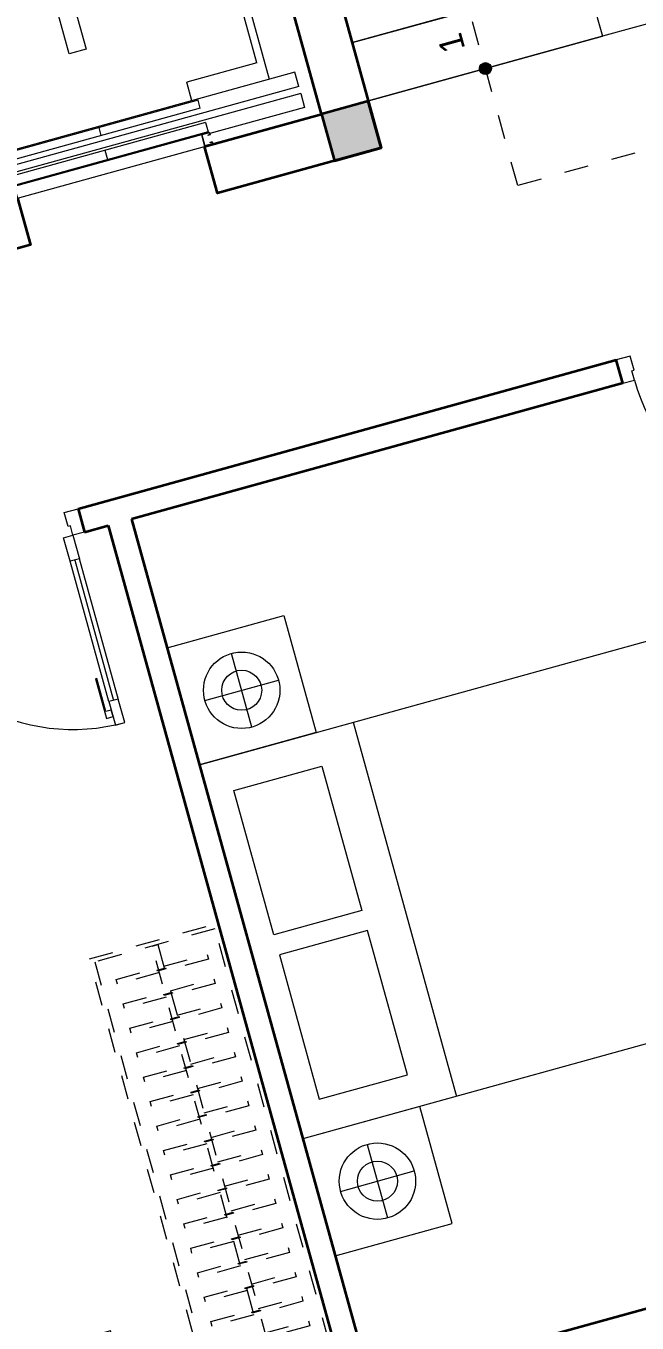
# Model space of a CAD drawing. Header units: metres. Extents: x 568332 to 569219, y 2065964 to 2066430.
# Drawn here: x 568554.31 to 568556.83, y 2066328.84 to 2066334.19 of the extents above; entities that cross this region are included whole.
import ezdxf

# ---------------------------------------------------------------- set-up
doc = ezdxf.new("R2010")
doc.units = ezdxf.units.M
for name, pattern in [('$AUDIT_BAD_LTYPE2', [0]), ('HIDDEN2', [0.1875, 0.125, -0.0625]), ('X-5M-G-MB PHONGNGU$0$HIDDEN2', [0.1875, 0.125, -0.0625])]:
    doc.linetypes.add(name, pattern=pattern)
doc.layers.get('0').update_dxf_attribs({"linetype": 'CONTINUOUS'})
for name, color, linetype, lineweight in [('-CONCRETE', 1, 'CONTINUOUS', 35), ('-DOOR', 137, 'CONTINUOUS', 9), ('-FURNITURE', 46, 'CONTINUOUS', 9), ('-HATCH', 8, 'CONTINUOUS', 5), ('-KH', 143, 'CONTINUOUS', 13), ('-LINE1', 7, 'CONTINUOUS', 18), ('-LINE2', 252, 'CONTINUOUS', 9), ('-TEXT', 7, 'CONTINUOUS', 15), ('-WALL', 4, 'CONTINUOUS', 35)]:
    doc.layers.add(name, color=color, linetype=linetype, lineweight=lineweight)
doc.styles.add('T1', font='', dxfattribs={"height": 200})
doc.styles.get('T1').set_extended_font_data('VNgeometric Light')

# ---------------------------------------------------------------- blocks, each defined once
blk = doc.blocks.new('G1600')
for p, q in [((137477.0741823114, -212827.2147267315), (139077.0741823114, -212827.2147267327)), ((137227.6935681712, -213391.7193460799), (137227.6935681718, -213076.8871672568)), ((139326.4547964507, -213391.7193460799), (139326.4547964501, -213076.8871672568)), ((137385.1096575831, -213234.3032566686), (137070.2774787599, -213234.3032566681)), ((139169.0387070388, -213234.3032566686), (139483.870885862, -213234.3032566681))]:
    blk.add_line(p, q)
blk.add_lwpolyline([(137477.074182311, -213484.2147267315), (137477.0741823123, -211484.2147267315), (139077.0741823123, -211484.2147267327), (139077.074182311, -213484.2147267327), (137477.074182311, -213484.2147267315)])
for points in [[(136977.074182316, -213484.2147267311), (136977.0741823163, -212984.3917867657), (137477.0741823113, -212984.3917867661), (137477.074182311, -213484.2147267315)], [(139577.0741823059, -213484.2147267331), (139577.0741823062, -212984.3917867677), (139077.0741823113, -212984.3917867673), (139077.074182311, -213484.2147267327)], [(137617.074182311, -213375.2147267316), (137617.0741823112, -212998.7147267316), (138234.5741823112, -212998.714726732), (138234.574182311, -213375.214726732)], [(138937.074182311, -213375.2147267325), (138937.0741823112, -212998.7147267325), (138319.5741823112, -212998.7147267321), (138319.574182311, -213375.2147267321)]]:
    blk.add_lwpolyline(points, close=True)
for centre, radius in [((137227.6935681715, -213234.3032566684), 157.4160894116067), ((139326.4547964504, -213234.3032566684), 157.4160894116067), ((137227.6935681715, -213234.3032566684), 82.41608941160666), ((139326.4547964504, -213234.3032566684), 82.41608941160666)]:
    blk.add_circle(centre, radius)
blk = doc.blocks.new('A$C8a974c9c')
for p, q in [((1750.087982669494, 2957.416116623174), (1750.087982669657, 2642.58393779996)), ((1592.671893257969, 2800.000027211493), (1907.504072081182, 2800.000027211652)), ((1342.999452652235, 2500.000027214177), (1342.999452652119, 700.000027214177)), ((1750.087982669345, 242.5839378051005), (1750.087982669549, 557.4161166283138)), ((1592.67189325784, 400.0000272168018), (1907.504072081053, 400.0000272166017))]:
    blk.add_line(p, q)
for points in [[(1999.999452652235, 3100.000027209127), (1500.176512686827, 3100.000027209127), (1500.176512686827, 2500.000027214177), (1999.999452652235, 2500.000027214177)], [(1890.999452652235, 2360.000027214177), (1514.499452652235, 2360.000027214177), (1514.499452652148, 1642.500027214177), (1890.999452652148, 1642.500027214177)], [(1890.99945265209, 840.000027214177), (1514.49945265209, 840.000027214177), (1514.499452652148, 1557.500027214177), (1890.999452652148, 1557.500027214177)], [(1999.999452652119, 100.0000272192265), (1500.17651268671, 100.0000272192265), (1500.17651268671, 700.000027214177), (1999.999452652119, 700.000027214177)]]:
    blk.add_lwpolyline(points, close=True)
blk.add_lwpolyline([(1999.999452652235, 2500.000027214177), (-0.0005473477649502456, 2500.000027214177), (-0.0005473478813655674, 700.000027214177), (1999.999452652119, 700.000027214177), (1999.999452652235, 2500.000027214177)])
for centre, radius in [((1750.087982669561, 2800.000027211581), 157.4160894116067), ((1750.087982669561, 2800.000027211581), 82.41608941160666), ((1750.087982669432, 400.0000272166926), 157.4160894116067), ((1750.087982669432, 400.0000272166926), 82.41608941160666)]:
    blk.add_circle(centre, radius)
blk = doc.blocks.new('*U168')
at = {"linetype": 'X-5M-G-MB PHONGNGU$0$HIDDEN2'}
for points in [[(0, 600.0000000004657), (0, 0), (2181.818181820297, -7.813323814654285e-10), (2181.818181820297, 599.9999999996843)], [(2161.818181820297, 579.999661371611), (2161.818181820297, 19.99966137161111), (20, 20.00000000046566), (20, 580.0000000004657)], [(2161.818181820297, 286.6991212946932), (2161.818181820297, 313.0991212946), (20, 313.0991212953813), (19.99999859370291, 286.6991212952417)], [(113.7817614636733, 319.1750910408318), (109.4317788550979, 319.1750910408318), (109.4317788550979, 280.441767644881), (113.7817614636733, 280.441767644881)], [(227.7817614636733, 319.1750910407849), (223.4317788550979, 319.1750910407849), (223.4317788550979, 280.4417676448341), (227.7817614636733, 280.4417676448341)], [(341.7817614636733, 319.175091040738), (337.4317788550979, 319.175091040738), (337.4317788550979, 280.4417676447872), (341.7817614636733, 280.4417676447872)], [(455.7817614636733, 319.1750910406911), (451.4317788550979, 319.1750910406911), (451.4317788550979, 280.4417676447403), (455.7817614636733, 280.4417676447403)], [(569.7817614636733, 319.1750910406442), (565.431778855098, 319.1750910406442), (565.431778855098, 280.4417676446934), (569.7817614636733, 280.4417676446934)], [(683.7817614636733, 319.1750910405973), (679.431778855098, 319.1750910405973), (679.431778855098, 280.4417676446465), (683.7817614636733, 280.4417676446465)], [(797.7817614636733, 319.1750910405504), (793.431778855098, 319.1750910405504), (793.431778855098, 280.4417676445996), (797.7817614636733, 280.4417676445996)], [(911.7817614636733, 319.1750910405035), (907.431778855098, 319.1750910405035), (907.431778855098, 280.4417676445527), (911.7817614636733, 280.4417676445527)], [(1025.781761463673, 319.1750910404566), (1021.431778855098, 319.1750910404566), (1021.431778855098, 280.4417676445057), (1025.781761463673, 280.4417676445057)], [(1139.781761463673, 319.1750910404097), (1135.431778855098, 319.1750910404097), (1135.431778855098, 280.4417676444588), (1139.781761463673, 280.4417676444588)], [(1253.781761463673, 319.1750910403628), (1249.431778855098, 319.1750910403628), (1249.431778855098, 280.4417676444119), (1253.781761463673, 280.4417676444119)], [(1367.781761463673, 319.1750910403159), (1363.431778855098, 319.1750910403159), (1363.431778855098, 280.441767644365), (1367.781761463673, 280.441767644365)], [(1481.781761463673, 319.175091040269), (1477.431778855098, 319.175091040269), (1477.431778855098, 280.4417676443181), (1481.781761463673, 280.4417676443181)], [(1595.781761463673, 319.175091040222), (1591.431778855098, 319.175091040222), (1591.431778855098, 280.4417676442712), (1595.781761463673, 280.4417676442712)], [(1709.781761463673, 319.1750910401751), (1705.431778855098, 319.1750910401751), (1705.431778855098, 280.4417676442243), (1709.781761463673, 280.4417676442243)], [(1823.781761463673, 319.1750910401282), (1819.431778855098, 319.1750910401282), (1819.431778855098, 280.4417676441774), (1823.781761463673, 280.4417676441774)], [(1937.781761463673, 319.1750910400813), (1933.431778855098, 319.1750910400813), (1933.431778855098, 280.4417676441305), (1937.781761463673, 280.4417676441305)], [(2051.781761463673, 319.1750910400344), (2047.431778855098, 319.1750910400344), (2047.431778855098, 280.4417676440836), (2051.781761463673, 280.4417676440836)]]:
    blk.add_lwpolyline(points, close=True, dxfattribs=at)
for points in [[(122.2409142897814, 313.1103512093413), (122.2409142897814, 515.2497102723445), (100.1765458012815, 515.2497102723445), (100.1765458012815, 313.1103512093413)], [(236.2409142897814, 313.1103512092944), (236.2409142897814, 515.2497102722975), (214.1765458012815, 515.2497102722975), (214.1765458012815, 313.1103512092944)], [(350.2409142897814, 313.1103512092475), (350.2409142897814, 515.2497102722507), (328.1765458012815, 515.2497102722507), (328.1765458012815, 313.1103512092475)], [(464.2409142897814, 313.1103512092006), (464.2409142897814, 515.2497102722037), (442.1765458012815, 515.2497102722037), (442.1765458012815, 313.1103512092006)], [(578.2409142897814, 313.1103512091537), (578.2409142897814, 515.2497102721569), (556.1765458012815, 515.2497102721569), (556.1765458012815, 313.1103512091537)], [(692.2409142897814, 313.1103512091068), (692.2409142897814, 515.24971027211), (670.1765458012815, 515.24971027211), (670.1765458012815, 313.1103512091068)], [(806.2409142897814, 313.1103512090599), (806.2409142897814, 515.249710272063), (784.1765458012815, 515.249710272063), (784.1765458012815, 313.1103512090599)], [(920.2409142897814, 313.110351209013), (920.2409142897814, 515.2497102720162), (898.1765458012815, 515.2497102720162), (898.1765458012815, 313.110351209013)], [(1034.240914289781, 313.1103512089661), (1034.240914289781, 515.2497102719692), (1012.176545801281, 515.2497102719692), (1012.176545801281, 313.1103512089661)], [(1148.240914289781, 313.1103512089192), (1148.240914289781, 515.2497102719224), (1126.176545801281, 515.2497102719224), (1126.176545801281, 313.1103512089192)], [(1262.240914289781, 313.1103512088723), (1262.240914289781, 515.2497102718754), (1240.176545801281, 515.2497102718754), (1240.176545801281, 313.1103512088723)], [(1376.240914289781, 313.1103512088254), (1376.240914289781, 515.2497102718285), (1354.176545801281, 515.2497102718285), (1354.176545801281, 313.1103512088254)], [(1490.240914289781, 313.1103512087785), (1490.240914289781, 515.2497102717816), (1468.176545801281, 515.2497102717816), (1468.176545801281, 313.1103512087785)], [(1604.240914289781, 313.1103512087315), (1604.240914289781, 515.2497102717347), (1582.176545801281, 515.2497102717347), (1582.176545801281, 313.1103512087315)], [(1718.240914289781, 313.1103512086846), (1718.240914289781, 515.2497102716878), (1696.176545801281, 515.2497102716878), (1696.176545801281, 313.1103512086846)], [(1832.240914289781, 313.1103512086377), (1832.240914289781, 515.2497102716409), (1810.176545801281, 515.2497102716409), (1810.176545801281, 313.1103512086377)], [(1946.240914289781, 313.1103512085908), (1946.240914289781, 515.2497102715939), (1924.176545801281, 515.2497102715939), (1924.176545801281, 313.1103512085908)], [(2060.240914289781, 313.1103512085439), (2060.240914289781, 515.2497102715471), (2038.176545801281, 515.2497102715471), (2038.176545801281, 313.1103512085439)], [(100.1765458012815, 286.7103512094345), (100.1765458012815, 92.0852110228024), (122.2409142897814, 92.0852110228024), (122.2409142897814, 286.7103512094345)], [(214.1765458012815, 286.7103512093876), (214.1765458012815, 92.08521102275549), (236.2409142897814, 92.08521102275549), (236.2409142897814, 286.7103512093876)], [(328.1765458012815, 286.7103512093407), (328.1765458012815, 92.08521102270858), (350.2409142897814, 92.08521102270858), (350.2409142897814, 286.7103512093407)], [(442.1765458012815, 286.7103512092938), (442.1765458012815, 92.08521102266168), (464.2409142897814, 92.08521102266168), (464.2409142897814, 286.7103512092938)], [(556.1765458012815, 286.7103512092469), (556.1765458012815, 92.08521102261477), (578.2409142897814, 92.08521102261477), (578.2409142897814, 286.7103512092469)], [(670.1765458012815, 286.7103512092), (670.1765458012815, 92.08521102256786), (692.2409142897814, 92.08521102256786), (692.2409142897814, 286.7103512092)], [(784.1765458012815, 286.7103512091531), (784.1765458012815, 92.08521102252095), (806.2409142897814, 92.08521102252095), (806.2409142897814, 286.7103512091531)], [(898.1765458012815, 286.7103512091062), (898.1765458012815, 92.08521102247404), (920.2409142897814, 92.08521102247404), (920.2409142897814, 286.7103512091062)], [(1012.176545801281, 286.7103512090592), (1012.176545801281, 92.08521102242715), (1034.240914289781, 92.08521102242715), (1034.240914289781, 286.7103512090592)], [(1126.176545801281, 286.7103512090123), (1126.176545801281, 92.08521102238024), (1148.240914289781, 92.08521102238024), (1148.240914289781, 286.7103512090123)], [(1240.176545801281, 286.7103512089654), (1240.176545801281, 92.08521102233333), (1262.240914289781, 92.08521102233333), (1262.240914289781, 286.7103512089654)], [(1354.176545801281, 286.7103512089186), (1354.176545801281, 92.08521102228642), (1376.240914289781, 92.08521102228642), (1376.240914289781, 286.7103512089186)], [(1468.176545801281, 286.7103512088717), (1468.176545801281, 92.0852110222395), (1490.240914289781, 92.0852110222395), (1490.240914289781, 286.7103512088717)], [(1582.176545801281, 286.7103512088247), (1582.176545801281, 92.0852110221926), (1604.240914289781, 92.0852110221926), (1604.240914289781, 286.7103512088247)], [(1696.176545801281, 286.7103512087778), (1696.176545801281, 92.0852110221457), (1718.240914289781, 92.0852110221457), (1718.240914289781, 286.7103512087778)], [(1810.176545801281, 286.7103512087309), (1810.176545801281, 92.08521102209879), (1832.240914289781, 92.08521102209879), (1832.240914289781, 286.7103512087309)], [(1924.176545801281, 286.710351208684), (1924.176545801281, 92.08521102205188), (1946.240914289781, 92.08521102205188), (1946.240914289781, 286.710351208684)], [(2038.176545801281, 286.7103512086371), (2038.176545801281, 92.08521102200497), (2060.240914289781, 92.08521102200497), (2060.240914289781, 286.7103512086371)]]:
    blk.add_lwpolyline(points, dxfattribs=at)
blk = doc.blocks.new('X-5M-DH-2-CORE$0$A$C75E80C28')
at = {"layer": '-LINE2', "linetype": 'Continuous', "ltscale": 2}
for p, q in [((-510.0000099998433, -21.5000000000291), (-510.0000099998579, -50.60000000000582)), ((-506.8000099998899, -21.5000000000291), (-510.0000099998433, -21.5000000000291)), ((-506.8000099998899, -21.5000000000291), (-506.8000099999044, -50.60000000000582)), ((506.8000100001227, -21.5), (510.0000100000761, -21.5)), ((506.8000100001227, -21.5), (506.8000100001082, -50.59999999997672)), ((510.0000100000761, -21.5), (510.0000100000616, -50.59999999997672)), ((-510.0000099998579, -108.5000000000291), (-510.0000099998433, -79.39999999999418)), ((-506.8000099999044, -108.5000000000291), (-506.8000099998899, -79.39999999999418)), ((-456.2000100000296, -56.79999999998836), (-500.6000099999364, -56.80000000001746)), ((-456.2000100000441, -60), (-500.600009999951, -60.0000000000291)), ((-456.2000100000296, -70), (-500.6000099999364, -70.0000000000291)), ((-456.2000100000296, -73.19999999995343), (-500.6000099999364, -73.19999999998254)), ((-453.2000100000441, -63), (-453.2000100000296, -67)), ((-450.0000099998579, -63), (-450.0000099998433, -67)), ((450.0000100000616, -63), (450.0000100000761, -67)), ((453.200010000015, -63), (453.2000100000296, -67)), ((456.2000100000296, -56.79999999998836), (500.6000100000529, -56.79999999998836)), ((456.200010000015, -60), (500.6000100000383, -60)), ((456.2000100000296, -70), (500.6000100000529, -70)), ((456.2000100000296, -73.19999999995343), (500.6000100000529, -73.19999999995343)), ((506.8000100001227, -108.5), (506.8000100001227, -79.39999999996508)), ((510.0000100000761, -108.5), (510.0000100000761, -79.39999999996508)), ((-731.0000002632733, -148.9999999649008), (730.9999997367267, -148.9999999649299)), ((-731.0000002698944, -1304.999999934109), (-731.0000002632733, -148.9999999649008)), ((-556.8000102631631, -112.4999999912397), (-560.0000102631166, -112.4999999912397)), ((456.800009736864, -112.4999999912397), (460.0000097368174, -112.4999999912397)), ((730.9999997301056, -1304.999999934109), (730.9999997367267, -148.9999999649299)), ((-700.0000002632733, -178.9999999649008), (699.9999997367267, -178.9999999649299)), ((-700.0000002699089, -1224.999999934109), (-700.0000002632733, -178.9999999649008)), ((699.9999997300911, -1224.999999934109), (699.9999997367267, -178.9999999649299)), ((-700.0000002699089, -1224.999999934109), (-400.0000002699089, -1224.999999934138)), ((-400.0000002698944, -1304.999999934138), (-400.0000002699089, -1224.999999934138)), ((699.9999997300911, -1224.999999934109), (399.9999997300911, -1224.999999934109)), ((399.9999997301056, -1304.999999934109), (399.9999997300911, -1224.999999934109)), ((839.9999997301056, -1304.999999934109), (-840.0000002698944, -1304.999999934109)), ((-840.0000002698944, -1364.999999934109), (-840.0000002698944, -1304.999999934109)), ((424.9999997301056, -1308.999999934109), (-425.0000002698944, -1308.999999934109)), ((-425.0000002699089, -1342.999999934109), (-425.0000002698944, -1308.999999934109)), ((-2.6989437174052e-07, -1308.999999934109), (-2.699089236557484e-07, -1342.999999934109)), ((424.9999997300911, -1342.999999934109), (424.9999997301056, -1308.999999934109)), ((839.9999997301056, -1364.999999934109), (839.9999997301056, -1304.999999934109)), ((839.9999997301056, -1364.999999934109), (-840.0000002698944, -1364.999999934109)), ((424.9999997300911, -1342.999999934109), (-425.0000002699089, -1342.999999934109)), ((839.9999997301056, -1394.999999934109), (-840.0000002698944, -1394.999999934109)), ((-840.0000002698944, -1394.999999934109), (-840.0000002698944, -1454.999999934109)), ((429.9999997300911, -1405.999999934138), (-430.0000002699089, -1405.999999934109)), ((-430.0000002699089, -1405.999999934109), (-430.0000002698944, -1445.999999934109)), ((-2.699089236557484e-07, -1405.999999934109), (-2.6989437174052e-07, -1445.999999934109)), ((429.9999997300911, -1405.999999934138), (429.9999997301056, -1445.999999934138)), ((839.9999997301056, -1394.999999934109), (839.9999997301056, -1454.999999934109)), ((-840.0000002698944, -1454.999999934109), (-435.0000002698944, -1454.999999934109)), ((-435.0000002698944, -1449.999999934109), (-435.0000002699089, -1459.999999934109)), ((-435.0000002698944, -1449.999999934109), (-400.0000002698944, -1449.999999934138)), ((-435.0000002699089, -1459.999999934109), (-425.0000002699089, -1459.999999934109)), ((-435.0000002698653, -1489.999999934109), (-435.0000002698653, -1499.999999934109)), ((-435.0000002698653, -1489.999999934109), (-425.0000002698653, -1489.999999934109)), ((-433.4000002698012, -1451.599999934086), (-433.4000002698012, -1458.399999934074)), ((-433.4000002698012, -1451.599999934086), (-401.6000002697547, -1451.599999934086)), ((-433.4000002698012, -1458.399999934074), (-425.0000002698944, -1458.399999934074)), ((-433.4000002697721, -1491.599999934086), (-433.4000002697721, -1498.399999934074)), ((-433.4000002697721, -1491.599999934086), (-425.0000002698653, -1491.599999934086)), ((429.9999997301056, -1445.999999934138), (-430.0000002698944, -1445.999999934109)), ((-425.0000002698944, -1458.399999934074), (-425.0000002699089, -1459.999999934109)), ((-425.0000002698653, -1489.999999934109), (-425.0000002698653, -1491.599999934086)), ((-401.6000002697547, -1451.599999934086), (-401.6000002697256, -1498.399999934074)), ((399.9999997301056, -1449.999999934109), (-400.0000002698944, -1449.999999934138)), ((-400.0000002698944, -1449.999999934138), (-400.0000002698653, -1499.999999934138)), ((399.9999997301056, -1449.999999934109), (399.9999997301347, -1499.999999934109)), ((434.9999997301056, -1449.999999934109), (399.9999997301056, -1449.999999934109)), ((401.5999997301988, -1451.599999934086), (401.5999997302279, -1498.399999934074)), ((433.3999997302453, -1451.599999934086), (401.5999997301988, -1451.599999934086)), ((433.3999997302453, -1458.399999934074), (424.9999997301056, -1458.399999934074)), ((424.9999997301056, -1458.399999934074), (424.9999997301056, -1459.999999934109)), ((434.9999997301056, -1459.999999934109), (424.9999997301056, -1459.999999934109)), ((424.9999997301347, -1489.999999934109), (424.9999997301347, -1491.599999934086)), ((434.9999997301347, -1489.999999934109), (424.9999997301347, -1489.999999934109)), ((433.3999997302744, -1491.599999934086), (424.9999997301347, -1491.599999934086)), ((433.3999997302453, -1451.599999934086), (433.3999997302453, -1458.399999934074)), ((433.3999997302744, -1491.599999934086), (433.3999997302744, -1498.399999934074)), ((434.9999997301056, -1449.999999934109), (434.9999997301056, -1459.999999934109)), ((839.9999997301056, -1454.999999934109), (434.9999997301056, -1454.999999934109)), ((434.9999997301347, -1489.999999934109), (434.9999997301347, -1499.999999934109)), ((-435.0000002698653, -1499.999999934109), (-400.0000002698653, -1499.999999934138)), ((-433.4000002697721, -1498.399999934074), (-401.6000002697256, -1498.399999934074)), ((434.9999997301347, -1499.999999934109), (399.9999997301347, -1499.999999934109)), ((433.3999997302744, -1498.399999934074), (401.5999997302279, -1498.399999934074))]:
    blk.add_line(p, q, dxfattribs=at)
for points in [[(-450.0000000000146, 0), (-450, -130), (450, -130), (449.9999999999854, 0)], [(-200, -29), (200.0000000001164, -29), (200.0000000001164, -101), (-200, -101)], [(-36.0000002632587, -583.9999999649008), (35.9999997367413, -583.9999999649008), (35.99999973675585, -983.9999999649008), (-36.00000026324415, -983.9999999649008)]]:
    blk.add_lwpolyline(points, close=True, dxfattribs=at)
for points in [[(-780.0000002632587, -788.9999999649008), (-751.0000002632587, -788.9999999649299, 0.414213562373095), (-750.0000002632733, -787.9999999649008), (-750.0000002632587, -783.9999999649008), (-750.0000002632587, -779.9999999649008, 0.414213562373095), (-751.0000002632733, -778.9999999649299), (-780.0000002632733, -778.9999999649881, -0.2569775838576673), (-784.1207396915852, -781.9399999648449), (-797.9000002631656, -781.939999964874, -0.414213562373095), (-800.9000002631656, -778.939999964874), (-804.0000002632587, -749.4999999649008, 0.414213562373095), (-807.0000002632587, -746.4999999649008), (-812.0000002632587, -746.4999999649008), (-812.0000002632587, -783.9999999649008), (-812.0000002632587, -821.4999999649008), (-807.0000002632587, -821.4999999649008, 0.414213562373095), (-804.0000002632587, -818.4999999649008), (-800.9000002631656, -789.0599999648693, -0.414213562373095), (-797.9000002631656, -786.0599999648693), (-784.1207396915852, -786.0599999648402, -0.2569775838576673), (-780.0000002632587, -788.9999999647553)], [(779.9999997367413, -788.9999999649299), (750.9999997367413, -788.9999999649008, -0.414213562373095), (749.9999997367267, -787.9999999649299), (749.9999997367413, -783.9999999649299), (749.9999997367413, -779.9999999649299, -0.414213562373095), (750.9999997367267, -778.9999999649008), (779.9999997368432, -778.9999999650172, 0.2569775838576673), (784.1207391653006, -781.939999964874), (797.899999736881, -781.9399999648449, 0.414213562373095), (800.899999736881, -778.9399999648449), (803.9999997367413, -749.4999999649008, -0.414213562373095), (806.9999997367413, -746.4999999649008), (811.9999997367413, -746.4999999649008), (811.9999997367413, -783.9999999649008), (811.9999997367413, -821.4999999649008), (806.9999997367413, -821.4999999649008, -0.414213562373095), (803.9999997367413, -818.4999999649008), (800.899999736881, -789.0599999648402, 0.414213562373095), (797.899999736881, -786.0599999648402), (784.1207391653006, -786.0599999648693, 0.2569775838576672), (779.9999997368577, -788.9999999647844)]]:
    blk.add_lwpolyline(points, format="xyb", dxfattribs=at)
for centre, radius, start, end in [((-500.600009999951, -50.60000000000582), 9.400000000001475, 180, 270), ((-500.600009999951, -50.60000000000582), 6.200000000004374, 180, 270), ((500.6000100000383, -50.59999999997672), 6.200000000004374, 270, 0), ((500.6000100000383, -50.59999999997672), 9.400000000001475, 270, 0), ((-500.6000099999364, -79.39999999999418), 9.399999999997844, 90, 180), ((-500.6000099999364, -79.39999999999418), 6.19999999999734, 90, 180), ((-456.2000100000441, -63), 6.19999999999713, 0, 90), ((-456.2000100000441, -63), 3.000000000000045, 0, 90), ((-456.2000100000296, -67), 6.20000000000076, 270, 0), ((-456.2000100000296, -67), 2.999999999999834, 270, 0), ((456.200010000015, -63), 6.19999999999713, 90, 180), ((456.2000100000296, -67), 6.20000000000076, 180, 270), ((456.200010000015, -63), 3.000000000000045, 90, 180), ((456.2000100000296, -67), 2.999999999999834, 180, 270), ((500.6000100000529, -79.39999999996508), 9.399999999997844, 0, 90), ((500.6000100000529, -79.39999999996508), 6.19999999999734, 0, 90)]:
    blk.add_arc(centre, radius, start, end, dxfattribs=at)
blk = doc.blocks.new('A$C5C575821')
at = {"layer": '-CONCRETE'}
h = blk.add_hatch(color=256, dxfattribs=at)
h.dxf.hatch_style = 1
h.paths.add_polyline_path([(-0.00237559899687767, 200.0000000000146), (-0.00237559899687767, 1.455191522836685e-11), (199.9976244010031, 1.455191522836685e-11), (199.9976244010031, 200.0000000000146)])
blk.add_lwpolyline([(-0.00237559899687767, 1.455191522836685e-11), (199.9976244010031, 1.455191522836685e-11), (199.9976244010031, 200.0000000000146), (-0.00237559899687767, 200.0000000000146)], close=True, dxfattribs=at)
blk = doc.blocks.new('A$C3F71457E')
at = {"layer": '-CONCRETE'}
blk.add_lwpolyline([(-8.760252967476845e-09, -100.0000002632005), (0, 400), (-1500, 400.0000000000582), (-1500.00000001755, -1399.999999999942), (-1.754960976541042e-08, -1400), (-7.895869202911854e-08, -900.0000002632005), (199.9999999912397, -900.0000002982852), (199.9999999824504, -1600), (-1700.00000001755, -1600), (-1700, 600), (200, 600), (199.9999999912397, -100.0000002982852), (6.140908226370811e-08, -100.0000002632005)], dxfattribs=at)
at = {"layer": '-LINE1'}
blk.add_line((-7.895869202911854e-08, -900.0000002632005), (-8.760252967476845e-09, -100.0000002632005), dxfattribs=at)
at = {"layer": '-WALL'}
for p in [(-1699.997624401003, 399.9999999999854), (0.00237559899687767, 399.9999999999854), (-1699.997624401081, -1599.999999999959), (0.002375601565972829, -1600.000000021305)]:
    blk.add_blockref('A$C5C575821', p, dxfattribs=at)
at = {"color": 2, "rotation": 90}
blk.add_blockref('X-5M-DH-2-CORE$0$A$C75E80C28', (-1500.00000000876, -499.9999999999418), dxfattribs=at)
blk = doc.blocks.new('*U149')
at = {"linetype": '$AUDIT_BAD_LTYPE2'}
for p, q in [((70, 100), (70, 699.9999999999982)), ((90, 699.9999999999982), (90, 100))]:
    blk.add_line(p, q, dxfattribs=at)
for points in [[(50, 699.9999999999982), (90, 699.9999999999982), (90, 799.9999999999982), (50, 799.9999999999982), (50, 699.9999999999982)], [(50, 702.9059272893337), (50, 100)], [(50, 100), (90, 100), (90, 0), (50, 0), (50, 100)]]:
    blk.add_lwpolyline(points)
for points in [[(118.2698876160139, 594.5156181119073), (118.2698876160139, 764.1349438079906), (90, 764.1349438079906), (90, 735.8650561920058), (112.6159100928053, 735.8650561920058), (112.6159100928053, 594.5156181119073)], [(0, 0), (50, 0), (50, -40), (60, -40), (60, -99.99999999999272), (0, -99.99999999999272)], [(899.9999999999982, 1.3252863207713e-28), (849.9999999999982, 1.3252863207713e-28), (849.9999999999982, -40.00000000000001), (839.9999999999982, -40.00000000000001), (839.9999999999982, -99.99999999999272), (899.9999999999982, -99.99999999999272)]]:
    blk.add_lwpolyline(points, close=True)
at = {"linetype": '$AUDIT_BAD_LTYPE2', "ltscale": 0.3}
blk.add_arc((50, 0), 799.9999999999982, 0, 90, dxfattribs=at)
blk = doc.blocks.new('M11-T3')
at = {"layer": '-HATCH', "true_color": 0x8c8896}
h = blk.add_hatch(color=252, dxfattribs=at)
h.dxf.hatch_style = 1
edge = h.paths.add_edge_path()
edge.add_arc((202565.1874142429, -426064.7044517763), 24.62566289535607, 0, 360)
at = {"layer": '-KH', "linetype": 'HIDDEN2', "ltscale": 5}
blk.add_lwpolyline([(203564.902896995, -427991.2408178143), (203564.902896995, -429564.7044517771), (202065.3296728673, -429564.7044517771), (202065.3296728673, -426064.7044517763), (203564.902896995, -426064.7044517763), (203564.902896995, -427939.7019364887)], dxfattribs=at)
at = {"layer": '-KH'}
blk.add_circle((202565.1874142429, -426064.7044517763), 24.62566289535607, dxfattribs=at)
at = {"layer": '-LINE1'}
for p, q in [((202565.1874142429, -426564.7044517763), (202565.1874142429, -425564.7044517763)), ((202565.1874142429, -425564.7044517763), (202565.1874142429, -426564.7044517763)), ((202815.0451556185, -426564.7044517763), (202815.0451556185, -425564.7044517763)), ((202815.0451556185, -425564.7044517763), (202815.0451556185, -426564.7044517763)), ((203064.902896994, -426564.7044517763), (202565.1874142429, -426564.7044517763)), ((202565.1874142431, -429064.7044517762), (202565.1874142429, -426564.7044517763))]:
    blk.add_line(p, q, dxfattribs=at)
at = {"layer": '-WALL'}
for p, q in [((201164.7297218048, -423963.7275937338), (201164.7297218048, -424063.7275937338)), ((201264.7297218049, -423963.7275937338), (201164.7297218048, -423963.7275937338)), ((201264.7297218049, -423963.7275937338), (201264.7297218049, -426264.2161709259)), ((201164.729721805, -424063.7275937338), (197464.8062490539, -424063.7275937338)), ((201164.729721805, -424163.7275937338), (197464.8062490539, -424163.7275937338)), ((201164.7297218048, -426264.2161709259), (201164.729721805, -424163.7275937338)), ((201164.7297218048, -426264.2161709259), (201264.7297218049, -426264.2161709259))]:
    blk.add_line(p, q, dxfattribs=at)
blk.add_lwpolyline([(197464.8062490539, -424163.7275937338), (197464.8062490539, -425563.7275937247), (197264.8062490539, -425563.7275937247), (197264.8062490538, -419863.7275937338), (199214.8173978826, -419863.7275937338)], dxfattribs=at)
at = {"layer": '-DOOR', "rotation": 90.00000000000001}
for p in [(201164.7297218055, -423963.7275937338), (201164.7297218049, -427164.2161709259)]:
    blk.add_blockref('*U149', p, dxfattribs=at)
at = {"layer": '-FURNITURE'}
for name, p, rotation in [('A$C8a974c9c', (199464.8057017063, -420089.4480172509), 179.9999999999964), ('G1600', (337591.8421677414, -637647.9422730491), 180)]:
    blk.add_blockref(name, p, dxfattribs=dict(at, rotation=rotation))
at = {"layer": '-FURNITURE', "extrusion": (0, 0, -1), "xscale": 0.916666666665974, "yscale": 0.916666666665974, "zscale": -0.916666666665974, "rotation": 180}
blk.add_blockref('*U168', (-197464.8062490539, -423513.7275937338), dxfattribs=at)
at = {"layer": '-WALL', "rotation": 180}
blk.add_blockref('A$C3F71457E', (202564.8062484355, -424963.7275937338), dxfattribs=at)
at = {"layer": '-TEXT', "style": 'T1'}
blk.add_text('1', height=100, rotation=359.9999999899488, dxfattribs=at).set_placement((202666.7770103981, -426007.073680962))

msp = doc.modelspace()

# ---------------------------------------------------------------- block references
at = {"layer": '-WALL', "color": 2, "true_color": 0xf1eb1f, "xscale": 0.001, "yscale": 0.001, "zscale": 0.001, "rotation": 105.4590240769039}
msp.add_blockref('M11-T3', (568199.5470150993, 2066025.20690476), dxfattribs=at)

doc.saveas('drawing.dxf')
